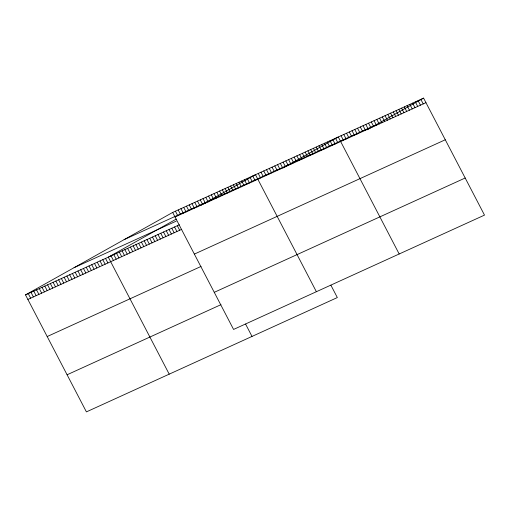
<?xml version="1.0" encoding="UTF-8"?>
<svg xmlns="http://www.w3.org/2000/svg" width="510" height="510" viewBox="0 0 510 510"><rect width="100%" height="100%" fill="white"/><g stroke="black" fill="none" stroke-linecap="round" stroke-linejoin="round"><path stroke-width="0.76" d="M330.888 285.186L337.327 297.559L86.407 411.882L25.5 294.888L172.673 212.44L423.593 98.118L484.5 215.112L233.574 329.441L172.673 212.44M176.218 219.115L108.305 257.161L169.212 374.155M200.239 205.657L255.478 174.713L316.378 291.714M283.044 167.93L338.283 136.986L399.183 253.986M367.022 129.808L423.593 98.118M124.102 239.649L375.028 125.32M175.038 216.992L425.965 102.663M74.065 267.68L176.192 221.149M25.5 294.888L179.38 224.776M27.865 299.434L181.745 229.322M194.355 254.101L445.281 139.772M47.181 336.543L201.061 266.43M214.257 292.332L465.184 178.003M67.084 374.773L220.964 304.668M420.846 99.367L423.211 103.912M418.092 100.623L420.457 105.168M415.338 101.879L417.703 106.424M412.59 103.128L414.955 107.68M409.836 104.384L412.201 108.93M407.082 105.64L409.447 110.185M404.328 106.89L406.7 111.441M401.58 108.145L403.945 112.691M398.826 109.401L401.192 113.947M396.072 110.657L398.444 115.203M393.325 111.907L395.69 116.452M390.571 113.163L392.936 117.708M387.817 114.418L390.182 118.964M385.069 115.668L387.434 120.213M382.315 116.924L384.68 121.469M379.561 118.18L381.926 122.725M376.807 119.429L379.179 123.981M374.059 120.685L376.425 125.23M371.305 121.941L373.671 126.486M368.551 123.191L370.923 127.742M365.804 124.446L368.169 128.992M363.05 125.702L365.415 130.248M360.296 126.958L362.667 131.504M357.548 128.208L359.913 132.753M354.794 129.464L357.159 134.009M352.04 130.719L354.405 135.265M349.286 131.969L351.658 136.514M346.539 133.225L348.904 137.77M343.785 134.481L346.15 139.026M341.031 135.73L343.402 140.282M335.523 138.242L337.888 142.794M332.762 139.504L335.127 144.049M330.002 140.76L332.367 145.305M327.242 142.016L329.607 146.561M324.481 143.272L326.846 147.823M321.721 144.534L324.086 149.079M318.96 145.79L321.325 150.335M316.2 147.046L318.565 151.591M313.44 148.308L315.805 152.853M310.679 149.564L313.044 154.109M307.919 150.82L310.284 155.365M305.159 152.076L307.524 156.621M302.398 153.338L304.763 157.883M299.638 154.594L302.003 159.139M296.877 155.85L299.242 160.395M294.117 157.105L296.482 161.657M291.357 158.368L293.722 162.913M288.596 159.624L290.961 164.169M285.836 160.88L288.207 165.425M283.075 162.142L285.447 166.687M280.315 163.398L282.687 167.943M277.555 164.653L279.926 169.199M274.794 165.909L277.166 170.455M272.034 167.172L274.405 171.717M269.274 168.427L271.645 172.973M266.52 169.683L268.885 174.229M263.759 170.939L266.124 175.491M260.999 172.201L263.364 176.747M258.238 173.457L260.604 178.003M252.718 175.976L255.083 180.521M249.957 177.231L252.322 181.777M247.197 178.487L249.562 183.033M244.437 179.743L246.802 184.288M241.676 181.005L244.041 185.551M238.916 182.261L241.281 186.807M236.155 183.517L238.521 188.062M233.395 184.773L235.76 189.325M230.635 186.035L233 190.581M227.874 187.291L230.239 191.837M225.114 188.547L227.479 193.092M222.354 189.809L224.719 194.355M219.593 191.065L221.958 195.61M216.833 192.321L219.198 196.866M214.072 193.577L216.438 198.122M211.312 194.839L213.677 199.384M208.552 196.095L210.917 200.64M205.791 197.351L208.156 201.896M203.031 198.607L205.396 203.159M200.271 199.869L202.642 204.414M197.51 201.125L199.882 205.67M194.75 202.381L197.121 206.926M191.989 203.643L194.361 208.188M189.229 204.899L191.601 209.444M186.469 206.155L188.84 210.7M245.578 324.06L252.016 336.428M183.708 207.411L186.08 211.956M180.954 208.673L183.319 213.218M178.194 209.929L180.559 214.474M175.434 211.185L177.799 215.73M177.308 225.72L179.673 230.265M174.547 226.976L176.913 231.521M171.787 228.238L174.159 232.783M169.027 229.494L171.398 234.039M166.266 230.749L168.638 235.295M163.506 232.005L165.877 236.551M160.746 233.268L163.117 237.813M157.985 234.523L160.357 239.069M155.225 235.779L157.596 240.325M152.471 237.035L154.836 241.587M149.71 238.297L152.076 242.843M146.95 239.553L149.315 244.099M144.19 240.809L146.555 245.355M141.429 242.072L143.794 246.617M138.669 243.327L141.034 247.873M135.909 244.583L138.274 249.129M133.148 245.839L135.513 250.384M130.388 247.101L132.753 251.647M127.627 248.357L129.993 252.903M124.867 249.613L127.232 254.158M122.107 250.869L124.472 255.421M119.346 252.131L121.711 256.677M116.586 253.387L118.951 257.933M113.826 254.643L116.191 259.188M111.065 255.905L113.43 260.451M105.544 258.417L107.91 262.962M102.784 259.673L105.149 264.218M100.024 260.935L102.389 265.481M97.263 262.191L99.628 266.736M94.503 263.447L96.868 267.992M91.743 264.703L94.108 269.255M88.982 265.965L91.347 270.51M86.222 267.221L88.593 271.766M83.461 268.477L85.833 273.022M80.701 269.739L83.073 274.284M77.941 270.995L80.312 275.54M75.18 272.251L77.552 276.796M72.42 273.507L74.791 278.052M69.66 274.769L72.031 279.314M66.906 276.025L69.271 280.57M64.145 277.281L66.51 281.826M61.385 278.536L63.75 283.088M58.624 279.799L60.99 284.344M55.864 281.055L58.229 285.6M53.104 282.31L55.469 286.856M50.343 283.566L52.709 288.118M47.583 284.829L49.948 289.374M44.823 286.084L47.188 290.63M42.062 287.34L44.427 291.886M39.302 288.603L41.667 293.148M36.541 289.858L38.907 294.404M33.781 291.114L36.146 295.66M31.021 292.37L33.386 296.922M28.26 293.632L30.625 298.178"/></g></svg>
